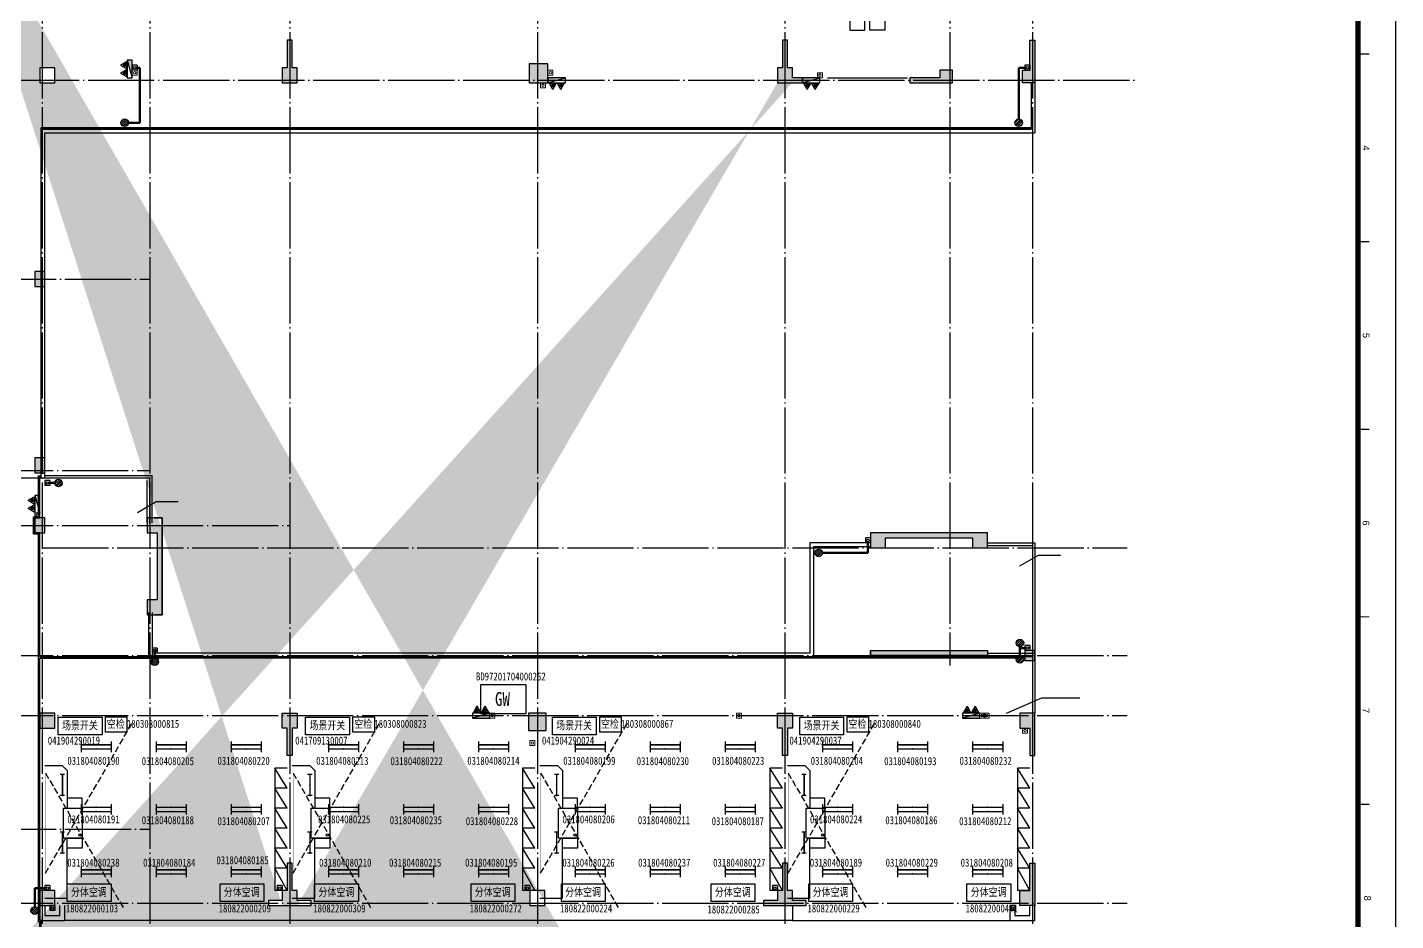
# Model space of a CAD drawing. Header units: millimetres. Extents: x 129492 to 2683129, y 513162 to 1188265.
# Drawn here: x 819747 to 874466, y 577455 to 613169 of the extents above; entities that cross this region are included whole.
import ezdxf
from ezdxf.enums import TextEntityAlignment as Align

# ---------------------------------------------------------------- set-up
doc = ezdxf.new("R2010")
doc.units = ezdxf.units.MM
doc.header["$LTSCALE"] = 1000
for name, pattern in [('3#_t8$0$$0$CCDID0GLB00001', [30, 26.5, -1.5, 0.5, -1.5]), ('3#_t8$0$CONTINOUS', [0]), ('3#_t8$0$DASH', [0.35, 0.25, -0.1]), ('GRID$1$CCDID0GLB00001', [30, 26.5, -1.5, 0.5, -1.5])]:
    doc.linetypes.add(name, pattern=pattern)
for name, color, linetype in [('3#_t8$0$$0$A-DOOR', 2, 'Continuous'), ('3#_t8$0$$0$G-GRID', 1, '3#_t8$0$$0$CCDID0GLB00001'), ('3#_t8$0$A-ELEV-HEVY', 2, 'Continuous'), ('3#_t8$0$A-FURN', 9, 'Continuous'), ('3#_t8$0$A-HRAL', 104, 'Continuous'), ('3#_t8$0$A-MOAT', 252, 'Continuous'), ('3#_t8$0$A-OVER', 23, 'Continuous'), ('3#_t8$0$A-WALL', 4, 'Continuous'), ('3#_t8$0$G-0-XREF', 252, 'Continuous'), ('3#_t8$0$G-ANNO-NOTE', 252, 'Continuous'), ('3#_t8$0$G-ANNO-TEXT', 33, 'Continuous'), ('3#_t8$0$P-COND-SILO', 252, '3#_t8$0$CONTINOUS'), ('3#_t8$0$P-DRAI-MISC', 252, 'Continuous'), ('3#_t8$0$P-WAST-PIPE', 252, '3#_t8$0$CCDI_L_P_F'), ('3#_t8$0$家具', 9, 'Continuous'), ('3#楼柱网$0$G-0-XREF', 2, 'Continuous'), ('3#楼柱网$1$COLS', 6, 'Continuous'), ('3#楼柱网$1$COLS-HATH', 8, 'Continuous'), ('E-EQPM-LIGT', 150, 'Continuous'), ('E-WIRE', 32, 'Continuous'), ('EQUIP-照明', 3, 'Continuous'), ('G-0-XREF', 2, 'Continuous'), ('GRID$1$G-GRID', 252, 'GRID$1$CCDID0GLB00001'), ('卫生间$0$A-DOOR', 2, 'Continuous'), ('卫生间$0$A-FIXT', 252, 'Continuous'), ('卫生间$0$SPACE', 7, 'Continuous'), ('图框A1+0.00$0$G-ANNO-TEXT', 33, 'Continuous'), ('图框A1+0.00$0$G-BORD', 3, 'Continuous')]:
    doc.layers.add(name, color=color, linetype=linetype)
for name, color, linetype, lineweight in [('3#_t8$0$3#消火栓$0$P-HUDR-MISC', 252, 'Continuous', 25), ('3#_t8$0$3#消火栓$0$P-HUDR-SILO', 252, 'Continuous', 20), ('3#_t8$0$P-HUDR-SILO', 252, 'Continuous', 20), ('3#_t8$0$P-WAST', 252, '3#_t8$0$废水', 50)]:
    doc.layers.add(name, color=color, linetype=linetype, lineweight=lineweight)
doc.layers.get('0').off()
doc.layers.get('3#_t8$0$G-0-XREF').off()
doc.layers.get('E-WIRE').off()
doc.styles.add('3#_t8$0$CCDI_T_G01', font='arial.ttf')
doc.styles.add('3#_t8$0$Standard', font='gbenor.shx', dxfattribs={"bigfont": 'gbcbig.shx'})
doc.styles.add('GW', font='', dxfattribs={"width": 0.8, "height": 550})
doc.styles.add('图框A1+0.00$0$CCDI_T_G01', font='arial.ttf')
doc.styles.add('空检', font='', dxfattribs={"width": 0.8, "height": 320})
doc.styles.get('GW').set_extended_font_data('SimSun')
doc.styles.get('空检').set_extended_font_data('SimSun')
doc.linetypes.add('3#_t8$0$CCDI_L_P_F', pattern='A,50,["F",3#_t8$0$CCDI_T_G01,S=2,R=0,X=1.1,Y=-1],-4', length=54)
doc.linetypes.add('3#_t8$0$废水', pattern='A,50,["F",3#_t8$0$Standard,S=2,R=0,X=1.2,Y=-1],-4', length=54)

# ---------------------------------------------------------------- blocks, each defined once
blk = doc.blocks.new('3#_t8$0$232Y24Y')
at = {"layer": '3#_t8$0$A-FURN'}
for p, q in [((-2060, 80), (-1560, -820)), ((-2060, 80), (-1560, 80)), ((-1560, -4820), (-1560, 80)), ((-2060, -820), (-1560, -820)), ((-2060, -820), (-1560, -1620)), ((-2060, -1620), (-1560, -1620)), ((-2060, -1620), (-1560, -2420)), ((-2060, -2420), (-1560, -3220)), ((-2060, -2420), (-1560, -2420)), ((-2060, -3220), (-1560, -3220)), ((-2060, -3220), (-1560, -4020)), ((-2060, -4020), (-1560, -4020)), ((-2060, -4020), (-1560, -4820)), ((-2060, -4820), (-1560, -4820))]:
    blk.add_line(p, q, dxfattribs=at)
at = {"layer": '3#_t8$0$家具', "linetype": '3#_t8$0$DASH'}
for p, q in [((7610, -4620), (4463, 830)), ((7610, -620), (4117, -6670))]:
    blk.add_line(p, q, dxfattribs=at)
at = {"layer": '3#_t8$0$家具'}
for points in [[(7640, 380), (6940, 380), (6740, 380), (6740, -2020)], [(7640, -4920), (6940, -4920), (6740, -4720), (6740, -3220)]]:
    blk.add_lwpolyline(points, dxfattribs=at)
at = {"layer": '3#_t8$0$家具', "const_width": 10}
blk.add_lwpolyline([(7610, -620), (7610, -4620)], dxfattribs=at)
at = {"layer": '3#_t8$0$家具'}
for points in [[(6140, -1620), (6740, -1620), (6740, -2020), (6140, -2020)], [(6140, -3220), (6140, -2020), (6890, -2020), (6890, -3220)], [(6140, -3620), (6740, -3620), (6740, -3220), (6140, -3220)]]:
    blk.add_lwpolyline(points, close=True, dxfattribs=at)
blk.add_circle((6236, -2146), 46.6, dxfattribs=at)
blk = doc.blocks.new('卫生间$0$$lvtry$00000000')
for p, q in [((0, 0), (0, -329.6)), ((75.7, -264.7), (-73.5, -264.7))]:
    blk.add_line(p, q)
blk.add_circle((0, -264.7), 16.2)
blk = doc.blocks.new('卫生间')
blk.add_line((4817, 2480), (5417, 2480))
at = {"layer": '卫生间$0$A-DOOR'}
for p, q in [((42717, 44830), (44667, 44830)), ((44667, 44830), (45917, 44830))]:
    blk.add_line(p, q, dxfattribs=at)
at = {"layer": '卫生间$0$A-FIXT'}
for p, q in [((43005, 53030), (43005, 49405)), ((45630, 51205), (45630, 53030)), ((892, 13668), (7217, 13668)), ((1730, 12380), (1730, 8755)), ((4917, 12180), (4917, 8880)), ((5317, 12180), (5317, 9280)), ((5417, 12180), (5417, 9380)), ((3405, 11893), (3405, 5580)), ((7617, 11380), (7617, 9880)), ((5417, 9380, 0), (7617, 9380, 0)), ((4917, 8880, 0), (7617, 8880, 0)), ((5317, 9280, 0), (7617, 9280, 0)), ((1730, 8293), (1730, 5580)), ((7617, 8480), (7617, 5630)), ((1730, 2668), (1730, 5380)), ((3405, 2668), (3405, 5380)), ((4917, 2480), (4917, 5280)), ((4917, 5280), (6817, 5280)), ((5317, 2480), (5317, 4880)), ((5317, 4880), (6817, 4880)), ((5417, 2480), (5417, 4780)), ((5417, 4780), (6817, 4780)), ((7617, 2780), (7617, 4280)), ((877, 340), (877, 2668))]:
    blk.add_line(p, q, dxfattribs=at)
for points in [[(44217, 46730), (44217, 48830), (43617, 48830), (43617, 46730)], [(44417, 46730), (44417, 48830), (45017, 48830), (45017, 46730)]]:
    blk.add_lwpolyline(points, close=True, dxfattribs=at)
for points in [[(1177, 2668), (1177, 640), (7612, 640), (7612, -20)], [(877, 340), (7217, 340), (7217, -20)]]:
    blk.add_lwpolyline(points, dxfattribs=at)
at = {"layer": '卫生间$0$SPACE', "ltscale": 5}
for points in [[(5017, 8160), (6517, 8160), (6517, 8580), (5017, 8580)], [(6617, 8160), (7067, 8160), (7067, 8580), (6617, 8580)], [(5017, 5580), (6517, 5580), (6517, 6000), (5017, 6000)]]:
    blk.add_lwpolyline(points, close=True, dxfattribs=at)
at = {"layer": '卫生间$0$A-FIXT', "xscale": -1}
for p, rotation in [((4847, 11880, 0), 90.00000027649769), ((4847, 11280, 0), 90.00000027649769), ((4847, 10680, 0), 90.00000027649769), ((4847, 10080, 0), 90.00000027649769), ((6117, 8780), 180), ((6717, 8780), 180), ((7317, 8780), 180)]:
    blk.add_blockref('卫生间$0$$lvtry$00000000', p, dxfattribs=dict(at, rotation=rotation))
blk = doc.blocks.new('GRID')
at = {"layer": 'GRID$1$G-GRID', "ltscale": 0.1}
for p, q in [((23400, 76720), (23400, -3284)), ((27700, 76720), (27700, -3284)), ((33300, 76720), (33300, -3284)), ((43200, 76720), (43200, -3284)), ((53100, 76720), (53100, -3284)), ((59700, 76720), (59700, 42400)), ((63000, 76720), (63000, -3284)), ((-1768, 65800), (66783, 65800)), ((-2810, 50200), (27700, 50200)), ((-2810, 49900), (27700, 49900)), ((-2810, 48000), (33300, 48000)), ((23400, 47100), (66783, 47100)), ((-2810, 42800), (66783, 42800)), ((-2810, 40400), (66783, 40400)), ((-2810, 32900), (66783, 32900))]:
    blk.add_line(p, q, dxfattribs=at)
for points in [[(-2693, 57850), (27700, 57850)], [(-2693, 35850), (27700, 35850)]]:
    blk.add_lwpolyline(points, dxfattribs=at)
blk = doc.blocks.new('3#楼柱网')
at = {"layer": '3#楼柱网$1$COLS-HATH'}
h = blk.add_hatch(color=256, dxfattribs=at)
h.paths.add_polyline_path([(-28327982, 42527826), (-28328207, 42527826), (-28328207, 42528476), (-28327557, 42528476), (-28327557, 42527826), (-28327782, 42527826), (-28327782, 42526776), (-28327982, 42526776)])
h.paths.add_polyline_path([(-28294907, 42579476), (-28294157, 42579476), (-28294157, 42580226), (-28294907, 42580226)], flags=16)
h.paths.add_polyline_path([(-28314482, 42588076), (-28313282, 42588076), (-28313282, 42587876), (-28313882, 42587876), (-28313882, 42587476), (-28314282, 42587476), (-28314282, 42586826), (-28314482, 42586826)], flags=17)
h.paths.add_polyline_path([(-28275082, 42556376), (-28274682, 42556376), (-28274682, 42556776), (-28275082, 42556776)], flags=17)
h.paths.add_polyline_path([(-28275082, 42523476), (-28274682, 42523476), (-28274682, 42523876), (-28275082, 42523876)], flags=17)
h.paths.add_polyline_path([(-28314682, 42543026), (-28314282, 42543026), (-28314282, 42543626), (-28314682, 42543626)], flags=17)
h.paths.add_polyline_path([(-28318582, 42542976), (-28317882, 42542976), (-28317882, 42543676), (-28318582, 42543676)], flags=17)
h.paths.add_polyline_path([(-28325382, 42543026), (-28324782, 42543026), (-28324782, 42543626), (-28325382, 42543626)], flags=17)
h.paths.add_polyline_path([(-28325382, 42534626), (-28325382, 42536226), (-28325182, 42536226), (-28325182, 42535226), (-28324782, 42535226), (-28324782, 42534826), (-28323682, 42534826), (-28323682, 42534626)], flags=17)
h.paths.add_polyline_path([(-28318082, 42533926), (-28317682, 42533926), (-28317682, 42534526), (-28318082, 42534526)], flags=17)
h.paths.add_polyline_path([(-28314682, 42533926), (-28314282, 42533926), (-28314282, 42534526), (-28314682, 42534526)], flags=17)
h.paths.add_polyline_path([(-28314682, 42534626), (-28314282, 42534626), (-28314282, 42535226), (-28314682, 42535226)], flags=17)
h.paths.add_polyline_path([(-28318482, 42534626), (-28317882, 42534626), (-28317882, 42535226), (-28318482, 42535226)], flags=17)
h.paths.add_polyline_path([(-28328732, 42520776), (-28327032, 42520776), (-28327032, 42520976), (-28327582, 42520976), (-28327582, 42521376), (-28327782, 42521376), (-28327982, 42521376), (-28327982, 42521376), (-28328182, 42521376), (-28328182, 42520976), (-28328732, 42520976)])
h.paths.add_polyline_path([(-28314682, 42524976), (-28314282, 42524976), (-28314282, 42525576), (-28314682, 42525576)], flags=17)
h.paths.add_polyline_path([(-28285532, 42513676), (-28283832, 42513676), (-28283832, 42513876), (-28284382, 42513876), (-28284382, 42514276), (-28284582, 42514276), (-28284582, 42515376), (-28284782, 42515376), (-28284782, 42514276), (-28284982, 42514276), (-28284982, 42513876), (-28285532, 42513876)], flags=17)
h.paths.add_polyline_path([(-28305332, 42513676), (-28303632, 42513676), (-28303632, 42513876), (-28304182, 42513876), (-28304182, 42514276), (-28304382, 42514276), (-28304382, 42515376), (-28304582, 42515376), (-28304582, 42514276), (-28304782, 42514276), (-28304782, 42513876), (-28305332, 42513876)], flags=17)
h.paths.add_polyline_path([(-28309782, 42528656), (-28309782, 42525576), (-28310182, 42525576), (-28310182, 42524976), (-28309582, 42524976), (-28309582, 42529256), (-28310182, 42529256), (-28310182, 42528656)], flags=17)
h.paths.add_polyline_path([(-28281262, 42528576), (-28281262, 42528576), (-28281262, 42528576), (-28281262, 42527976), (-28280662, 42527976), (-28280662, 42528376), (-28277182, 42528376), (-28277182, 42527976), (-28276582, 42527976), (-28276582, 42528576)], flags=17)
h.paths.add_polyline_path([(-28314682, 42528656), (-28314282, 42528656), (-28314282, 42529256), (-28314682, 42529256)], flags=17)
h.paths.add_polyline_path([(-28318482, 42527876), (-28317882, 42527876), (-28317882, 42528476), (-28318482, 42528476)], flags=17)
h.paths.add_polyline_path([(-28274682, 42521376), (-28275282, 42521376), (-28275282, 42520776), (-28274882, 42520776), (-28274882, 42519676), (-28274682, 42519676), (-28274682, 42520776)], flags=17)
h.paths.add_polyline_path([(-28337882, 42528476), (-28337282, 42528476), (-28337282, 42527876), (-28337682, 42527876), (-28337682, 42526776), (-28337882, 42526776), (-28337882, 42527876)])
h.paths.add_polyline_path([(-28337882, 42520776), (-28337282, 42520776), (-28337282, 42521376), (-28337682, 42521376), (-28337682, 42522476), (-28337882, 42522476), (-28337882, 42521376)])
h.paths.add_polyline_path([(-28318082, 42513676), (-28318082, 42515676), (-28317782, 42515676), (-28317782, 42513676)])
h.paths.add_polyline_path([(-28304782, 42521376), (-28304182, 42521376), (-28304182, 42520776), (-28304382, 42520776), (-28304382, 42519676), (-28304582, 42519676), (-28304582, 42520776), (-28304782, 42520776)], flags=17)
h.paths.add_polyline_path([(-28284982, 42521376), (-28284382, 42521376), (-28284382, 42520776), (-28284582, 42520776), (-28284582, 42519676), (-28284782, 42519676), (-28284782, 42520776), (-28284982, 42520776)], flags=17)
h.paths.add_polyline_path([(-28294932, 42520676), (-28294232, 42520676), (-28294232, 42521376), (-28294932, 42521376)], flags=17)
h.paths.add_polyline_path([(-28314482, 42520776), (-28313882, 42520776), (-28313882, 42521376), (-28314482, 42521376)], flags=17)
h.paths.add_polyline_path([(-28318482, 42520776), (-28317882, 42520776), (-28317882, 42521376), (-28318482, 42521376)], flags=17)
h.paths.add_polyline_path([(-28294882, 42513676), (-28294282, 42513676), (-28294282, 42514276), (-28294882, 42514276)], flags=17)
h.paths.add_polyline_path([(-28314482, 42513676), (-28313882, 42513676), (-28313882, 42514276), (-28314482, 42514276)])
h.paths.add_polyline_path([(-28328732, 42563776), (-28327032, 42563776), (-28327032, 42563576), (-28327582, 42563576), (-28327582, 42563176), (-28327782, 42563176), (-28327982, 42563176), (-28327982, 42563176), (-28328182, 42563176), (-28328182, 42563576), (-28328732, 42563576)])
h.paths.add_polyline_path([(-28278482, 42579476), (-28277982, 42579476), (-28277982, 42579976), (-28278482, 42579976), (-28278482, 42579676), (-28279682, 42579676), (-28279682, 42579476)], flags=17)
h.paths.add_polyline_path([(-28325382, 42549926), (-28325382, 42548326), (-28325182, 42548326), (-28325182, 42549326), (-28324782, 42549326), (-28324782, 42549726), (-28323682, 42549726), (-28323682, 42549926)], flags=17)
h.paths.add_polyline_path([(-28285532, 42546576), (-28283832, 42546576), (-28283832, 42546776), (-28284382, 42546776), (-28284382, 42547176), (-28284582, 42547176), (-28284582, 42548276), (-28284782, 42548276), (-28284782, 42547176), (-28284982, 42547176), (-28284982, 42546776), (-28285532, 42546776)], flags=17)
h.paths.add_polyline_path([(-28309782, 42561476), (-28309782, 42558796), (-28310182, 42558796), (-28310182, 42558196), (-28309582, 42558196), (-28309582, 42562076), (-28310182, 42562076), (-28310182, 42561476)], flags=17)
h.paths.add_polyline_path([(-28281262, 42561476), (-28281262, 42561476), (-28281262, 42561476), (-28281262, 42560876), (-28280662, 42560876), (-28280662, 42561276), (-28277182, 42561276), (-28277182, 42560876), (-28276582, 42560876), (-28276582, 42561476)], flags=17)
h.paths.add_polyline_path([(-28318082, 42563876), (-28317682, 42563876), (-28317682, 42564476), (-28318082, 42564476)], flags=17)
h.paths.add_polyline_path([(-28314682, 42563876), (-28314282, 42563876), (-28314282, 42564476), (-28314682, 42564476)], flags=17)
h.paths.add_polyline_path([(-28322370, 42584799), (-28322052, 42585042), (-28321688, 42584565), (-28322005, 42584322)], flags=17)
h.paths.add_polyline_path([(-28274682, 42554276), (-28275282, 42554276), (-28275282, 42553676), (-28274882, 42553676), (-28274882, 42552576), (-28274682, 42552576), (-28274682, 42553676)], flags=17)
h.paths.add_polyline_path([(-28304782, 42554276), (-28304182, 42554276), (-28304182, 42553676), (-28304382, 42553676), (-28304382, 42552576), (-28304582, 42552576), (-28304582, 42553676), (-28304782, 42553676)], flags=17)
h.paths.add_polyline_path([(-28284982, 42554276), (-28284382, 42554276), (-28284382, 42553676), (-28284582, 42553676), (-28284582, 42552576), (-28284782, 42552576), (-28284782, 42553676), (-28284982, 42553676)], flags=17)
h.paths.add_polyline_path([(-28294932, 42553576), (-28294232, 42553576), (-28294232, 42554276), (-28294932, 42554276)], flags=17)
h.paths.add_polyline_path([(-28314482, 42553676), (-28313882, 42553676), (-28313882, 42554276), (-28314482, 42554276)], flags=17)
h.paths.add_polyline_path([(-28337882, 42556076), (-28337282, 42556076), (-28337282, 42556676), (-28337682, 42556676), (-28337682, 42557776), (-28337882, 42557776), (-28337882, 42556676)])
h.paths.add_polyline_path([(-28327982, 42556726), (-28328207, 42556726), (-28328207, 42556076), (-28327557, 42556076), (-28327557, 42556726), (-28327782, 42556726), (-28327782, 42557776), (-28327982, 42557776)])
h.paths.add_polyline_path([(-28318482, 42556076), (-28317882, 42556076), (-28317882, 42556676), (-28318482, 42556676)], flags=17)
h.paths.add_polyline_path([(-28318482, 42549326), (-28317882, 42549326), (-28317882, 42549926), (-28318482, 42549926)], flags=17)
h.paths.add_polyline_path([(-28274682, 42546576), (-28275282, 42546576), (-28275282, 42547176), (-28274882, 42547176), (-28274882, 42548276), (-28274682, 42548276), (-28274682, 42547176)], flags=17)
h.paths.add_polyline_path([(-28305332, 42546576), (-28303632, 42546576), (-28303632, 42546776), (-28304182, 42546776), (-28304182, 42547176), (-28304382, 42547176), (-28304382, 42548276), (-28304582, 42548276), (-28304582, 42547176), (-28304782, 42547176), (-28304782, 42546776), (-28305332, 42546776)], flags=16)
h.paths.add_polyline_path([(-28294882, 42546576), (-28294282, 42546576), (-28294282, 42547176), (-28294882, 42547176)], flags=17)
h.paths.add_polyline_path([(-28314482, 42546576), (-28313882, 42546576), (-28313882, 42547176), (-28314482, 42547176)], flags=17)
h.paths.add_polyline_path([(-28314682, 42571326), (-28314282, 42571326), (-28314282, 42571926), (-28314682, 42571926)], flags=17)
h.paths.add_polyline_path([(-28314682, 42561476), (-28314282, 42561476), (-28314282, 42562076), (-28314682, 42562076)], flags=17)
h.paths.add_polyline_path([(-28304782, 42579476), (-28304182, 42579476), (-28304182, 42580076), (-28304382, 42580076), (-28304382, 42581176), (-28304582, 42581176), (-28304582, 42580076), (-28304782, 42580076)], flags=17)
h.paths.add_polyline_path([(-28284382, 42579676), (-28284382, 42580076), (-28284582, 42580076), (-28284582, 42581176), (-28284782, 42581176), (-28284782, 42580076), (-28284982, 42580076), (-28284982, 42579476), (-28283982, 42579476), (-28283982, 42579676)], flags=17)
h.paths.add_polyline_path([(-28314482, 42579476), (-28313882, 42579476), (-28313882, 42580076), (-28314482, 42580076)], flags=17)
h.paths.add_polyline_path([(-28318082, 42571326), (-28317682, 42571326), (-28317682, 42571926), (-28318082, 42571926)], flags=17)
h.paths.add_polyline_path([(-28337882, 42563776), (-28337282, 42563776), (-28337282, 42563176), (-28337682, 42563176), (-28337682, 42562076), (-28337882, 42562076), (-28337882, 42563176)])
h.paths.add_polyline_path([(-28318482, 42563176), (-28317882, 42563176), (-28317882, 42563776), (-28318482, 42563776)], flags=17)
h.paths.add_polyline_path([(-28304782, 42588076), (-28304182, 42588076), (-28304182, 42587476), (-28304382, 42587476), (-28304382, 42586376), (-28304582, 42586376), (-28304582, 42587476), (-28304782, 42587476)], flags=17)
h.paths.add_polyline_path([(-28284982, 42588076), (-28284382, 42588076), (-28284382, 42587476), (-28284582, 42587476), (-28284582, 42586376), (-28284782, 42586376), (-28284782, 42587476), (-28284982, 42587476)], flags=17)
h.paths.add_polyline_path([(-28294882, 42587476), (-28294282, 42587476), (-28294282, 42588076), (-28294882, 42588076)], flags=17)
h.paths.add_polyline_path([(-28274882, 42579976), (-28274882, 42581176), (-28274682, 42581176), (-28274682, 42579476), (-28275182, 42579476), (-28275182, 42579976)], flags=17)
edge = h.paths.add_edge_path(flags=17)
edge.add_line((-28281262, 42523676), (-28276582, 42523676))
edge.add_line((-28276582, 42523676), (-28276582, 42523876))
edge.add_line((-28276582, 42523876), (-28276982, 42523876))
edge.add_line((-28276982, 42523876), (-28280862, 42523876))
edge.add_line((-28280862, 42523876), (-28281262, 42523876))
edge.add_line((-28281262, 42523876), (-28281262, 42523676))
edge.add_line((-28281262, 42523676), (-28280862, 42523676))
h.paths.add_polyline_path([(-28281262, 42556776), (-28280862, 42556776), (-28276982, 42556776), (-28276582, 42556776), (-28276582, 42556576), (-28281262, 42556576)], flags=17)
h.paths.add_polyline_path([(-28278182, 42586776), (-28278382, 42586776), (-28278382, 42586376), (-28277982, 42586376), (-28277982, 42587676), (-28277982, 42588076), (-28278382, 42588076), (-28278382, 42587676), (-28278182, 42587676)], flags=17)
edge = h.paths.add_edge_path(flags=17)
edge.add_line((-28274682, 42586776), (-28274682, 42585076))
edge.add_line((-28274682, 42585076), (-28274882, 42585076))
edge.add_line((-28274882, 42585076), (-28274882, 42586376))
edge.add_line((-28274882, 42586376), (-28275082, 42586376))
edge.add_line((-28275082, 42586376), (-28275082, 42586776))
edge.add_line((-28275082, 42586776), (-28274682, 42586776))
edge.add_line((-28274682, 42586776), (-28274682, 42586376))
edge = h.paths.add_edge_path(flags=17)
edge.add_line((-28318082, 42580076), (-28318082, 42579476))
edge.add_line((-28318082, 42579476), (-28317682, 42579476))
edge.add_line((-28317682, 42579476), (-28317682, 42580076))
edge.add_line((-28317682, 42580076), (-28317882, 42580076))
edge.add_line((-28317882, 42580076), (-28317882, 42581176))
edge.add_line((-28317882, 42581176), (-28318082, 42581176))
edge.add_line((-28318082, 42581176), (-28318082, 42579476))
h.paths.add_polyline_path([(-28318082, 42579476), (-28317682, 42579476), (-28317682, 42580076), (-28317882, 42580076), (-28317882, 42581176), (-28318082, 42581176)], flags=16)
edge = h.paths.add_edge_path()
edge.add_line((-28324782, 42534626), (-28324782, 42534626))
edge.add_line((-28324782, 42534626), (-28325382, 42534626))
edge.add_line((-28325382, 42534626), (-28325382, 42535226))
edge.add_line((-28281262, 42523876), (-28281262, 42523676))
edge.add_line((-28274782, 42513676), (-28275682, 42513676))
edge.add_line((-28275682, 42513676), (-28275682, 42513876))
edge.add_line((-28275682, 42513876), (-28275282, 42513876))
edge.add_line((-28275282, 42513876), (-28275282, 42514276))
edge.add_line((-28275282, 42514276), (-28274882, 42514276))
edge.add_line((-28274882, 42514276), (-28274882, 42515376))
edge.add_line((-28274882, 42515376), (-28274682, 42515376))
edge.add_line((-28274682, 42515376), (-28274682, 42514276))
edge.add_line((-28274682, 42514276), (-28274682, 42513676))
edge.add_line((-28274682, 42513676), (-28275282, 42513676))
edge.add_line((-28318082, 42588076), (-28317718, 42587599))
edge.add_line((-28317718, 42587599), (-28318036, 42587356))
edge.add_line((-28318036, 42587356), (-28318400, 42587833))
edge.add_line((-28318400, 42587833), (-28318082, 42588076))
edge.add_line((-28304782, 42546576), (-28304182, 42546576))
edge.add_line((-28284982, 42579476), (-28284382, 42579476))
at = {"layer": '3#楼柱网$1$COLS'}
for points in [[(-28304782, 42579476), (-28304182, 42579476), (-28304182, 42580076), (-28304382, 42580076), (-28304382, 42581176), (-28304582, 42581176), (-28304582, 42580076), (-28304782, 42580076), (-28304782, 42579476)], [(-28284382, 42579676), (-28284382, 42580076), (-28284582, 42580076), (-28284582, 42581176), (-28284782, 42581176), (-28284782, 42580076), (-28284982, 42580076), (-28284982, 42579476), (-28283982, 42579476), (-28283982, 42579676), (-28284382, 42579676)], [(-28274882, 42579976), (-28274882, 42581176), (-28274682, 42581176), (-28274682, 42579476), (-28275182, 42579476), (-28275182, 42579976), (-28274882, 42579976)], [(-28278482, 42579476), (-28277982, 42579476), (-28277982, 42579976), (-28278482, 42579976), (-28278482, 42579676), (-28279682, 42579676), (-28279682, 42579476), (-28278482, 42579476)], [(-28284982, 42579476), (-28284382, 42579476)], [(-28309782, 42561476), (-28309782, 42558796), (-28310182, 42558796), (-28310182, 42558196), (-28309582, 42558196), (-28309582, 42562076), (-28309582, 42562076), (-28310182, 42562076), (-28310182, 42561476), (-28309782, 42561476)], [(-28281262, 42561476), (-28281262, 42561476), (-28281262, 42561476), (-28281262, 42560876), (-28280662, 42560876), (-28280662, 42561276), (-28277182, 42561276), (-28277182, 42560876), (-28276582, 42560876), (-28276582, 42561476), (-28281262, 42561476)], [(-28281262, 42556576), (-28281262, 42556776), (-28280862, 42556776), (-28280862, 42556776), (-28276982, 42556776), (-28276982, 42556776), (-28276582, 42556776), (-28276582, 42556576), (-28281262, 42556576)], [(-28281262, 42556776), (-28281262, 42556576)], [(-28304782, 42554276), (-28304182, 42554276), (-28304182, 42553676), (-28304382, 42553676), (-28304382, 42552576), (-28304582, 42552576), (-28304582, 42553676), (-28304782, 42553676), (-28304782, 42554276)], [(-28284982, 42554276), (-28284382, 42554276), (-28284382, 42553676), (-28284582, 42553676), (-28284582, 42552576), (-28284782, 42552576), (-28284782, 42553676), (-28284982, 42553676), (-28284982, 42554276)], [(-28274682, 42554276), (-28275282, 42554276), (-28275282, 42553676), (-28274882, 42553676), (-28274882, 42552576), (-28274682, 42552576), (-28274682, 42553676), (-28274682, 42553676), (-28274682, 42554276)], [(-28305332, 42546576), (-28303632, 42546576), (-28303632, 42546776), (-28304182, 42546776), (-28304182, 42547176), (-28304382, 42547176), (-28304382, 42548276), (-28304582, 42548276), (-28304582, 42547176), (-28304782, 42547176), (-28304782, 42546776), (-28305332, 42546776), (-28305332, 42546576)], [(-28285532, 42546576), (-28283832, 42546576), (-28283832, 42546776), (-28284382, 42546776), (-28284382, 42547176), (-28284582, 42547176), (-28284582, 42548276), (-28284782, 42548276), (-28284782, 42547176), (-28284982, 42547176), (-28284982, 42546776), (-28285532, 42546776), (-28285532, 42546576)], [(-28274682, 42546576), (-28275282, 42546576), (-28275282, 42547176), (-28274882, 42547176), (-28274882, 42548276), (-28274682, 42548276), (-28274682, 42547176), (-28274682, 42547176), (-28274682, 42546576)], [(-28304782, 42546576), (-28304182, 42546576)]]:
    blk.add_lwpolyline(points, dxfattribs=at)
for points in [[(-28294907, 42579476), (-28294157, 42579476), (-28294157, 42580226), (-28294907, 42580226)], [(-28314482, 42579476), (-28313882, 42579476), (-28313882, 42580076), (-28314482, 42580076)], [(-28314682, 42571326), (-28314282, 42571326), (-28314282, 42571926), (-28314682, 42571926)], [(-28314682, 42563876), (-28314282, 42563876), (-28314282, 42564476), (-28314682, 42564476)], [(-28314682, 42561476), (-28314282, 42561476), (-28314282, 42562076), (-28314682, 42562076)], [(-28275082, 42556376), (-28274682, 42556376), (-28274682, 42556776), (-28275082, 42556776)], [(-28314482, 42553676), (-28313882, 42553676), (-28313882, 42554276), (-28314482, 42554276)], [(-28294932, 42553576), (-28294232, 42553576), (-28294232, 42554276), (-28294932, 42554276)], [(-28314482, 42546576), (-28313882, 42546576), (-28313882, 42547176), (-28314482, 42547176)], [(-28294882, 42546576), (-28294282, 42546576), (-28294282, 42547176), (-28294882, 42547176)]]:
    blk.add_lwpolyline(points, close=True, dxfattribs=at)
at = {"layer": '3#楼柱网$0$G-0-XREF'}
blk.add_blockref('GRID', (-28337782, 42513776), dxfattribs=at)
blk = doc.blocks.new('3#_t8$0$gfdgdgre')
at = {"layer": '3#_t8$0$A-MOAT', "ltscale": 5}
for p, q in [((-39650, 54050), (-39650, 54100)), ((-35550, 54100), (-39650, 54100)), ((-50, 54050), (-39650, 54050)), ((-19550, 54100), (-35550, 54100)), ((-50, 54100), (-19550, 54100)), ((-19700, 32900), (-39700, 32900)), ((-300, 32900), (-19800, 32900))]:
    blk.add_line(p, q, dxfattribs=at)
for points in [[(-39750, 22600), (-39750, 37850), (-39950, 37850), (-39950, 38550), (-39750, 38550), (-39750, 40200)], [(0, 32950), (-39700, 32950), (-39700, 37900), (-39900, 37900), (-39900, 38500), (-39700, 38500), (-39700, 40200)], [(-39900, 11050), (-39900, 11650), (-39650, 11650), (-39650, 19450), (-39900, 19450), (-39900, 20050), (-39650, 20050), (-39650, 22400), (-39700, 22400), (-39700, 32900), (-35200, 32900)], [(-39950, 11050), (-39950, 11700), (-39700, 11700), (-39700, 19400), (-39950, 19400), (-39950, 20100), (-39700, 20100), (-39700, 22350), (-39750, 22350), (-39750, 22600)]]:
    blk.add_lwpolyline(points, dxfattribs=at)
blk = doc.blocks.new('3#_t8$0$3#消火栓$0$A$C7A4A6D2E')
at = {"ltscale": 0.1}
for p, q in [((200, 200), (0, 200)), ((0, 200), (0, 0)), ((200, 0), (0, 0)), ((200, 200), (200, 0))]:
    blk.add_line(p, q, dxfattribs=at)
blk.add_circle((100, 100), 50, dxfattribs=at)
blk = doc.blocks.new('3#_t8$0$3#消火栓$0$A$C5D304408')
at = {"layer": '3#_t8$0$3#消火栓$0$P-HUDR-MISC'}
h = blk.add_hatch(dxfattribs=at)
h.set_pattern_fill('JIS_WOOD', color=256, scale=20, angle=90, style=0)
h.set_pattern_definition([(135, (24339.631, 24727.014), (10, 10), [])])
h.paths.add_polyline_path([(24881, 25139), (24881, 25230), (24790, 25230), (24790, 25139)])
h = blk.add_hatch(dxfattribs=at)
h.set_pattern_fill('JIS_WOOD', color=256, scale=20, angle=90, style=0)
h.set_pattern_definition([(135, (24660.631, 24727.014), (10, 10), [])])
h.paths.add_polyline_path([(25202, 25139), (25202, 25230), (25111, 25230), (25111, 25139)])
blk.add_hatch(color=256, dxfattribs=at).paths.add_polyline_path([(25350, 24880), (25350, 25080), (25350, 25080), (24650, 24880)])
for p, q in [((24835, 25349), (24696, 25108)), ((24790, 25139), (24790, 25230)), ((24881, 25230), (24790, 25230)), ((24835, 25349), (24974, 25108)), ((24881, 25139), (24881, 25230)), ((25156, 25349), (25017, 25108)), ((25111, 25139), (25111, 25230)), ((25202, 25230), (25111, 25230)), ((25156, 25349), (25295, 25108)), ((25202, 25139), (25202, 25230)), ((25350, 25080), (24650, 24880)), ((24974, 25108), (24696, 25108)), ((24881, 25139), (24790, 25139)), ((25295, 25108), (25017, 25108)), ((25202, 25139), (25111, 25139))]:
    blk.add_line(p, q, dxfattribs=at)
blk.add_lwpolyline([(25350, 25080), (24650, 25080), (24650, 24880), (25350, 24880)], close=True, dxfattribs=at)
blk = doc.blocks.new('3#_t8$0$A$C01BF6661')
at = {"layer": '3#_t8$0$P-DRAI-MISC', "ltscale": 5}
h = blk.add_hatch(dxfattribs=at)
h.set_pattern_fill('ANSI31', color=256, scale=450, angle=180, style=0)
h.set_pattern_definition([(225, (36225, 89338.503), (39.774756, -39.774756), [])])
h.paths.add_polyline_path([(-150, 0, 1), (150, 0, 1)])
blk.add_circle((0, 0), 150, dxfattribs=at)
blk = doc.blocks.new('3#_t8$0$A$C7A4A6D2E')
at = {"ltscale": 0.1}
for p, q in [((200, 200), (0, 200)), ((0, 200), (0, 0)), ((200, 0), (0, 0)), ((200, 200), (200, 0))]:
    blk.add_line(p, q, dxfattribs=at)
blk.add_circle((100, 100), 50, dxfattribs=at)
blk = doc.blocks.new('3#_t8$0$A$C011D5BA5')
at = {"linetype": '3#_t8$0$DASH'}
blk.add_line((-765, -267), (0, 0), dxfattribs=at)
blk.add_lwpolyline([(-765, -267), (0, -267), (0, 0), (-765, 0)], close=True, dxfattribs=at)
blk = doc.blocks.new('3#_t8$0$KTXT')
for points in [[(339386, 545380), (339633, 545744), (340103, 545744)], [(348286, 545380), (348040, 545775), (347570, 545775)]]:
    blk.add_lwpolyline(points)
for points in [[(339336, 545130), (339436, 545130), (339436, 545380), (339336, 545380)], [(348236, 545130), (348336, 545130), (348336, 545380), (348236, 545380)]]:
    blk.add_lwpolyline(points, close=True)
at = {"ltscale": 5}
for p in [(340577, 544984), (347978, 544984)]:
    blk.add_blockref('3#_t8$0$A$C011D5BA5', p, dxfattribs=at)
blk = doc.blocks.new('3#_t8$0$13')
for points in [[(0, 0), (100, 0), (100, 250), (0, 250)], [(8450, 0), (8550, 0), (8550, 250), (8450, 250)]]:
    blk.add_lwpolyline(points, close=True)
for points in [[(50, 250), (297, 520), (766, 520)], [(8500, 250), (8253, 520), (7784, 520)]]:
    blk.add_lwpolyline(points)
at = {"ltscale": 5}
for p in [(791, -146), (8192, -146)]:
    blk.add_blockref('3#_t8$0$A$C011D5BA5', p, dxfattribs=at)
blk = doc.blocks.new('3#_t8$0$12')
for points in [[(-8550, 0), (-8450, 0), (-8450, 250), (-8550, 250)], [(-100, 0), (0, 0), (0, 250), (-100, 250)]]:
    blk.add_lwpolyline(points, close=True)
for points in [[(-8500, 250), (-8253, 520), (-7784, 520)], [(-50, 250), (-297, 520), (-766, 520)]]:
    blk.add_lwpolyline(points)
at = {"ltscale": 5}
for p in [(-7309, -146), (-408, -146)]:
    blk.add_blockref('3#_t8$0$A$C011D5BA5', p, dxfattribs=at)
blk = doc.blocks.new('3#_t8$0$ktw1')
for name, p in [('3#_t8$0$13', (24300, -41425)), ('3#_t8$0$KTXT', (-305586, -586557)), ('3#_t8$0$KTXT', (-295686, -586557)), ('3#_t8$0$12', (62100, -41425))]:
    blk.add_blockref(name, p)
blk = doc.blocks.new('图框A1+0.00')
at = {"layer": '图框A1+0.00$0$G-BORD'}
blk.add_lwpolyline([(0, 594), (841, 594), (841, 0), (0, 0)], close=True, dxfattribs=at)
at = {"layer": '图框A1+0.00$0$G-BORD', "const_width": 1.4}
blk.add_lwpolyline([(33, 584), (831, 584), (831, 10), (33, 10)], close=True, dxfattribs=at)
at = {"layer": '图框A1+0.00$0$G-BORD', "const_width": 0.35}
for points in [[(183, 584), (183, 587)], [(233, 584), (233, 587)], [(283, 584), (283, 587)], [(333, 584), (333, 587)], [(383, 584), (383, 587)]]:
    blk.add_lwpolyline(points, dxfattribs=at)
at = {"layer": '图框A1+0.00$0$G-ANNO-TEXT', "style": '图框A1+0.00$0$CCDI_T_G01'}
for s, p in [('8', (408, 586.5)), ('4', (208, 586.11)), ('5', (258, 586.13)), ('6', (308, 586.1)), ('7', (358, 586.12))]:
    blk.add_text(s, height=1.8, dxfattribs=at).set_placement(p, align=Align.MIDDLE_CENTER)
blk = doc.blocks.new('$EQUIP$00001160')
for p, q in [((-1.2, 0.42), (-1.2, -0.42)), ((-1.2, 0.17), (1.2, 0.17)), ((1.2, 0.42), (1.2, -0.42)), ((-1.2, -0.17), (1.2, -0.17))]:
    blk.add_line(p, q)
at = {"const_width": 0.1}
for points in [[(-1.2, 0.17), (1.2, 0.17)], [(-1.2, -0.17), (1.2, -0.17)]]:
    blk.add_lwpolyline(points, dxfattribs=at)
at = {"layer": 'EQUIP-照明'}
for p in [(-1.2, 0), (0, 0.17), (1.2, 0), (0, -0.17)]:
    blk.add_point(p, dxfattribs=at)
at = {"layer": 'EQUIP-照明', "flags": 9}
blk.add_attdef('A', (0, 0), '', height=0.00002, dxfattribs=at)
blk = doc.blocks.new('A$C56564BCA')
at = {"layer": 'E-EQPM-LIGT', "xscale": 500, "yscale": 500, "zscale": 500}
for p in [(1050, 4050, 450), (4050, 4050, 450), (7050, 4050, 450), (1050, 1550, 450), (4050, 1550, 450), (7050, 1550, 450), (1050, -950, 450), (4050, -950, 450), (7050, -950, 450)]:
    blk.add_blockref('$EQUIP$00001160', p, dxfattribs=at)
blk = doc.blocks.new('$EQUIP$00001159')
for p, q in [((-1.2, 0.25), (-1.2, -0.25)), ((-1.2, 0), (1.2, 0)), ((1.2, 0.25), (1.2, -0.25))]:
    blk.add_line(p, q)
at = {"const_width": 0.14}
blk.add_lwpolyline([(-1.2, 0), (1.2, 0)], dxfattribs=at)
at = {"layer": 'EQUIP-照明'}
for p in [(-1.2, 0), (0, 0), (1.2, 0)]:
    blk.add_point(p, dxfattribs=at)
at = {"layer": 'EQUIP-照明', "flags": 9}
blk.add_attdef('A', (0, 0), '', height=0.00002, dxfattribs=at)
blk = doc.blocks.new('A$C594C3BD1')
at = {"layer": 'E-EQPM-LIGT', "xscale": 350, "yscale": 350, "zscale": 350, "rotation": 270}
for p in [(-794, 2519), (-794, 222)]:
    blk.add_blockref('$EQUIP$00001159', p, dxfattribs=at)
at = {"layer": 'E-WIRE'}
blk.add_blockref('A$C56564BCA', (-500, 0), dxfattribs=at)

msp = doc.modelspace()

# ---------------------------------------------------------------- linework, layer by layer
at = {"layer": '3#_t8$0$$0$A-DOOR'}
for p, q in [((851742, 611155), (853692, 611155)), ((853692, 611155), (854942, 611155))]:
    msp.add_line(p, q, dxfattribs=at)
at = {"layer": '3#_t8$0$$0$G-GRID', "ltscale": 0.1}
for p, q in [((820342, 621975), (820342, 541971)), ((795173, 611055), (864125, 611055)), ((794132, 595455), (824642, 595455)), ((794132, 595155), (824642, 595155)), ((794132, 593255), (830242, 593255))]:
    msp.add_line(p, q, dxfattribs=at)
at = {"layer": '3#_t8$0$A-ELEV-HEVY'}
for points in [[(820242, 578055), (820242, 577455), (821242, 577455), (821242, 578055)], [(859042, 578055), (859042, 577455), (860042, 577455), (860042, 578053)]]:
    msp.add_lwpolyline(points, dxfattribs=at)
at = {"layer": '3#_t8$0$A-HRAL', "ltscale": 5}
for p, q in [((859892, 610955), (859892, 609105)), ((860042, 610955), (860042, 608955)), ((820292, 595155), (820292, 609105)), ((820292, 609105), (859892, 609105)), ((820442, 595155), (820442, 608955)), ((820442, 608955), (860042, 608955)), ((820442, 595255), (824742, 595255)), ((820442, 595155), (824642, 595155)), ((824542, 593355), (824542, 595055)), ((824642, 593355), (824642, 595155)), ((824742, 593355), (824742, 595255)), ((853462, 592555), (851042, 592555)), ((851042, 592555), (851042, 588155)), ((853462, 592405), (851192, 592405)), ((851192, 592405), (851192, 588005)), ((824592, 589775), (824592, 588005)), ((824742, 589775), (824742, 587755)), ((851192, 588005), (824592, 588005)), ((851042, 588155), (824742, 588155))]:
    msp.add_line(p, q, dxfattribs=at)
for points in [[(858142, 592555), (859942, 592555), (860042, 592555), (860042, 588155)], [(858142, 592455), (859942, 592455), (859942, 588155)], [(858142, 588155), (860042, 588155), (860042, 585755)], [(858142, 588055), (859942, 588055), (859942, 585755)]]:
    msp.add_lwpolyline(points, dxfattribs=at)
at = {"layer": '3#_t8$0$A-OVER'}
for points in [[(850342, 578055), (850342, 577455), (859042, 577455)], [(850342, 577455), (821242, 577455)]]:
    msp.add_lwpolyline(points, dxfattribs=at)
at = {"layer": '3#_t8$0$A-WALL', "ltscale": 5}
msp.add_lwpolyline([(824842, 593555), (825142, 593555), (825142, 589675), (824842, 589675)], dxfattribs=at)
at = {"layer": '3#_t8$0$A-WALL'}
for points in [[(820242, 578055), (820242, 577455), (821242, 577455), (821242, 578055)], [(820442, 578055), (820442, 577655), (821042, 577655), (821042, 578055)], [(859042, 578055), (859042, 577455), (860042, 577455), (860042, 578053)], [(859242, 578055), (859242, 577655), (859842, 577655), (859842, 578053)]]:
    msp.add_lwpolyline(points, dxfattribs=at)
at = {"layer": '3#_t8$0$G-ANNO-NOTE'}
for points in [[(824150, 593768), (824893, 594206), (825773, 594206)], [(859444, 591635), (860187, 592073), (861066, 592073)], [(858904, 585755), (860312, 586365), (861839, 586365)]]:
    msp.add_lwpolyline(points, dxfattribs=at)
at = {"layer": '3#_t8$0$G-ANNO-TEXT', "color": 0}
msp.add_lwpolyline([(837876, 586893), (839687, 586893), (839687, 585728), (837876, 585728)], close=True, dxfattribs=at)
for points, elevation in [([(820981, 585588), (822732, 585588), (822732, 584885), (820981, 584885)], 1350), ([(822874, 585598), (823728, 585598), (823728, 584984), (822874, 584984)], 450), ([(830876, 585588), (832627, 585588), (832627, 584885), (830876, 584885)], 1350), ([(832769, 585598), (833623, 585598), (833623, 584984), (832769, 584984)], 450), ([(840743, 585588), (842494, 585588), (842494, 584885), (840743, 584885)], 1350), ([(842636, 585598), (843489, 585598), (843489, 584984), (842636, 584984)], 450), ([(850640, 585588), (852391, 585588), (852391, 584885), (850640, 584885)], 1350), ([(852534, 585598), (853387, 585598), (853387, 584984), (852534, 584984)], 450), ([(821341, 578927), (823092, 578927), (823092, 578223), (821341, 578223)], 900), ([(827452, 578927), (829203, 578927), (829203, 578223), (827452, 578223)], 900), ([(831236, 578927), (832987, 578927), (832987, 578223), (831236, 578223)], 900), ([(837490, 578927), (839241, 578927), (839241, 578223), (837490, 578223)], 900), ([(841103, 578927), (842854, 578927), (842854, 578223), (841103, 578223)], 900), ([(847093, 578927), (848844, 578927), (848844, 578223), (847093, 578223)], 900), ([(851001, 578927), (852751, 578927), (852751, 578223), (851001, 578223)], 900), ([(857324, 578927), (859075, 578927), (859075, 578223), (857324, 578223)], 900)]:
    msp.add_lwpolyline(points, close=True, dxfattribs=dict(at, elevation=elevation))
at = {"layer": '3#_t8$0$P-WAST'}
for p, q in [((824092, 611555), (824242, 611555)), ((824242, 611555), (824242, 609356)), ((859392, 611555), (859392, 609506)), ((859692, 611555), (859392, 611555)), ((823791, 609356), (824242, 609356)), ((820592, 594955), (820842, 594955)), ((851542, 592155), (853362, 592155)), ((853362, 592155), (853362, 592605)), ((824842, 588255), (824842, 587955)), ((859441, 588055), (859441, 588405)), ((859692, 588350), (859441, 588350)), ((820492, 578755), (820042, 578755)), ((820042, 578005), (820042, 578755))]:
    msp.add_line(p, q, dxfattribs=at)

# ---------------------------------------------------------------- block references
msp.add_blockref('3#_t8$0$ktw1', (796942, 619455))
at = {"rotation": 179.999999970872}
for p in [(828082, 578735), (837982, 578735), (847882, 578735), (857782, 578735)]:
    msp.add_blockref('3#_t8$0$232Y24Y', p, dxfattribs=at)
at = {"layer": '3#_t8$0$3#消火栓$0$P-HUDR-MISC', "lineweight": 25, "ltscale": 0.1}
for p, rotation in [((848822, 586505), 90), ((865917, 636035), 180), ((876092, 636035), 180), ((845122, 569105), 90)]:
    msp.add_blockref('3#_t8$0$3#消火栓$0$A$C5D304408', p, dxfattribs=dict(at, rotation=rotation))
for p in [(812892, 560675), (832492, 560675)]:
    msp.add_blockref('3#_t8$0$3#消火栓$0$A$C5D304408', p, dxfattribs=at)
at = {"layer": '3#_t8$0$3#消火栓$0$P-HUDR-SILO', "ltscale": 0.1, "rotation": 270}
for p in [(823942, 611455), (840567, 611455), (851342, 611355), (840267, 610955), (838242, 585755), (848108, 585755), (857842, 585755), (858006, 585755), (859542, 585155), (839842, 584655)]:
    msp.add_blockref('3#_t8$0$3#消火栓$0$A$C7A4A6D2E', p, dxfattribs=at)
at = {"layer": '3#_t8$0$3#消火栓$0$P-HUDR-SILO', "ltscale": 0.1}
msp.add_blockref('3#_t8$0$3#消火栓$0$A$C7A4A6D2E', (820042, 593555), dxfattribs=at)
at = {"layer": '3#_t8$0$G-0-XREF', "ltscale": 5}
for name, p in [('3#楼柱网', (29134724, -41968520)), ('卫生间', (809024, 566325))]:
    msp.add_blockref(name, p, dxfattribs=at)
at = {"layer": '3#_t8$0$G-0-XREF'}
msp.add_blockref('3#_t8$0$gfdgdgre', (859942, 555055), dxfattribs=at)
at = {"layer": '3#_t8$0$P-COND-SILO', "ltscale": 0.1}
for p in [(829742, 578655), (839642, 578655), (849542, 578655), (820642, 577855), (859042, 577855)]:
    msp.add_blockref('3#_t8$0$A$C7A4A6D2E', p, dxfattribs=at)
at = {"layer": '3#_t8$0$P-DRAI-MISC', "ltscale": 0.1}
for p in [(823641, 609356), (859392, 609356), (820992, 594955), (859441, 588555), (824842, 587805), (859441, 587905), (820042, 577855)]:
    msp.add_blockref('3#_t8$0$A$C01BF6661', p, dxfattribs=at)
at = {"layer": '3#_t8$0$P-HUDR-SILO', "ltscale": 0.1}
msp.add_blockref('3#_t8$0$A$C01BF6661', (851392, 592155), dxfattribs=at)
at = {"layer": '3#_t8$0$P-WAST-PIPE'}
for p in [(823942, 611455), (859642, 611455), (820442, 594855), (853262, 592555), (824742, 588155), (859641, 588255), (820442, 578655)]:
    msp.add_blockref('3#_t8$0$A$C7A4A6D2E', p, dxfattribs=at)
at = {"layer": 'E-WIRE'}
for p in [(821942, 580355), (831837, 580355), (841703, 580355), (851601, 580355)]:
    msp.add_blockref('A$C594C3BD1', p, dxfattribs=at)
at = {"layer": 'G-0-XREF', "xscale": 150, "yscale": 150, "zscale": 150, "rotation": 270}
msp.add_blockref('图框A1+0.00', (785366, 639551), dxfattribs=at)

# ---------------------------------------------------------------- texts
at = {"layer": '3#_t8$0$G-ANNO-TEXT', "color": 0, "width": 0.8}
for s, height, style, p in [('BD97201704000252', 320, '空检', (837688, 587058)), ('GW', 550, 'GW', (838448, 586043)), ('空检', 320, '空检', (822924, 585159, 450)), ('空检', 320, '空检', (832820, 585159, 450)), ('空检', 320, '空检', (842686, 585159, 450)), ('空检', 320, '空检', (852584, 585159, 450)), ('场景开关', 320, '空检', (821131, 585102, 1350)), ('180308000815', 320, '空检', (823728, 585166, 450)), ('场景开关', 320, '空检', (831026, 585102, 1350)), ('180308000823', 320, '空检', (833623, 585166, 450)), ('场景开关', 320, '空检', (840893, 585102, 1350)), ('180308000867', 320, '空检', (843489, 585166, 450)), ('场景开关', 320, '空检', (850791, 585102, 1350)), ('180308000840', 320, '空检', (853387, 585166, 450)), ('041904290019', 320, '空检', (820564, 584494, 450)), ('041709130007', 320, '空检', (830459, 584494, 450)), ('041904290024', 320, '空检', (840326, 584494, 450)), ('041904290037', 320, '空检', (850223, 584494, 450)), ('031804080190', 320, '空检', (821347, 583686)), ('031804080205', 320, '空检', (824320, 583673)), ('031804080220', 320, '空检', (827350, 583686)), ('031804080213', 320, '空检', (831299, 583686)), ('031804080222', 320, '空检', (834268, 583673)), ('031804080214', 320, '空检', (837339, 583686)), ('031804080199', 320, '空检', (841177, 583686)), ('031804080230', 320, '空检', (844116, 583673)), ('031804080223', 320, '空检', (847129, 583686)), ('031804080204', 320, '空检', (851074, 583686)), ('031804080193', 320, '空检', (854014, 583673)), ('031804080232', 320, '空检', (857026, 583686)), ('031804080191', 320, '空检', (821347, 581346)), ('031804080188', 320, '空检', (824320, 581311)), ('031804080207', 320, '空检', (827350, 581273)), ('031804080225', 320, '空检', (831372, 581346)), ('031804080235', 320, '空检', (834239, 581311)), ('031804080228', 320, '空检', (837281, 581273)), ('031804080206', 320, '空检', (841148, 581346)), ('031804080211', 320, '空检', (844160, 581311)), ('031804080187', 320, '空检', (847114, 581273)), ('031804080224', 320, '空检', (851045, 581346)), ('031804080186', 320, '空检', (854058, 581311)), ('031804080212', 320, '空检', (857012, 581273)), ('031804080238', 320, '空检', (821342, 579614)), ('031804080184', 320, '空检', (824378, 579614, 450)), ('031804080185', 320, '空检', (827306, 579712)), ('031804080210', 320, '空检', (831415, 579614)), ('031804080215', 320, '空检', (834211, 579614, 450)), ('031804080195', 320, '空检', (837252, 579614, 450)), ('031804080226', 320, '空检', (841142, 579614)), ('031804080237', 320, '空检', (844174, 579614, 450)), ('031804080227', 320, '空检', (847172, 579614, 450)), ('031804080189', 320, '空检', (851039, 579614)), ('031804080229', 320, '空检', (854072, 579614, 450)), ('031804080208', 320, '空检', (857070, 579614, 450)), ('分体空调', 320, '空检', (821491, 578440, 900)), ('分体空调', 320, '空检', (827602, 578440, 900)), ('分体空调', 320, '空检', (831387, 578440, 900)), ('分体空调', 320, '空检', (837640, 578440, 900)), ('分体空调', 320, '空检', (841253, 578440, 900)), ('分体空调', 320, '空检', (847243, 578440, 900)), ('分体空调', 320, '空检', (851151, 578440, 900)), ('分体空调', 320, '空检', (857474, 578440, 900)), ('180822000103', 320, '空检', (821286, 577785, 450)), ('180822000209', 320, '空检', (827396, 577785, 450)), ('180822000309', 320, '空检', (831181, 577785, 450)), ('180822000272', 320, '空检', (837434, 577785, 450)), ('180822000224', 320, '空检', (841047, 577785, 450)), ('180822000285', 320, '空检', (846945, 577742, 450)), ('180822000229', 320, '空检', (850945, 577785, 450)), ('180822000441', 320, '空检', (857268, 577785, 450))]:
    msp.add_text(s, height=height, dxfattribs=dict(at, style=style)).set_placement(p)

doc.saveas('drawing.dxf')
